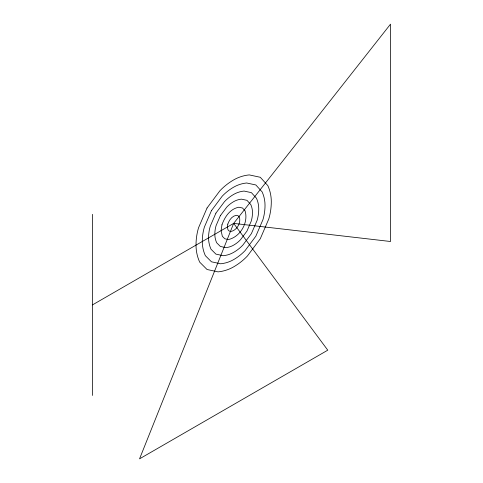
<?xml version="1.0" encoding="UTF-8"?>
<svg xmlns="http://www.w3.org/2000/svg" width="483" height="483" viewBox="0 0 483 483"><rect width="100%" height="100%" fill="white"/><g stroke="black" fill="none" stroke-linecap="round" stroke-linejoin="round"><path stroke-width="0.72" d="M233.657 223.388L139.545 458.85L327.77 350.175L233.657 223.388L390.518 24.15L390.518 241.5L233.657 223.388L92.482 304.894M92.482 214.331L92.482 395.456M221.951 224.855L221.111 230.632L222.331 236.302L224.782 238.759L228.459 239.55C240.365 236.875 248.691 222.452 245.056 210.805L242.532 208.016L238.856 207.225C230.083 208.777 224.692 217.006 221.951 224.855M227.801 224.124L227.384 227.01L227.994 229.842L229.22 231.073L231.055 231.466C237.008 230.131 241.174 222.917 239.357 217.096L238.095 215.702L236.253 215.309C231.87 216.082 229.171 220.194 227.801 224.124M207.038 208.016L198.531 227.795A60.84 60.84 0 0 0 196.013 245.123A41.248 41.248 0 0 0 199.678 262.124L207.038 269.496L218.062 271.875A38.845 38.845 0 0 0 233.657 266.858A60.84 60.84 0 0 0 247.405 256.008L260.277 238.759L268.783 218.98A60.84 60.84 0 0 0 271.301 201.653A38.845 38.845 0 0 0 267.848 185.641L260.277 177.279L249.252 174.9A38.845 38.845 0 0 0 233.657 179.917A60.84 60.84 0 0 0 219.91 190.767L207.038 208.016M211.476 210.582L204.387 227.058A50.697 50.697 0 0 0 202.286 241.5A34.371 34.371 0 0 0 205.341 255.67L211.476 261.81L220.665 263.79A32.373 32.373 0 0 0 233.657 259.613A50.697 50.697 0 0 0 245.116 250.574L255.839 236.193L262.927 219.717A50.697 50.697 0 0 0 265.028 205.275A32.373 32.373 0 0 0 262.148 191.932L255.839 184.965L246.65 182.985A32.373 32.373 0 0 0 233.657 187.162A50.697 50.697 0 0 0 222.198 196.201L211.476 210.582M215.913 213.142L210.238 226.322A40.56 40.56 0 0 0 208.559 237.877A27.501 27.501 0 0 0 211.005 249.21L215.913 254.124L223.261 255.712A25.895 25.895 0 0 0 233.657 252.368A40.56 40.56 0 0 0 242.822 245.135L251.401 233.633L257.077 220.453A40.56 40.56 0 0 0 258.755 208.898A25.895 25.895 0 0 0 256.455 198.223L251.401 192.651L244.054 191.063A25.895 25.895 0 0 0 233.657 194.407A40.56 40.56 0 0 0 224.492 201.64L215.913 213.142M220.345 215.702L216.094 225.591A30.417 30.417 0 0 0 214.832 234.255A20.624 20.624 0 0 0 216.668 242.756L220.345 246.439L225.863 247.628A19.423 19.423 0 0 0 233.657 245.123A30.417 30.417 0 0 0 240.534 239.701L246.97 231.073L251.22 221.184A30.417 30.417 0 0 0 252.482 212.52A19.423 19.423 0 0 0 250.755 204.514L246.97 200.336L241.452 199.147A19.423 19.423 0 0 0 233.657 201.653A30.417 30.417 0 0 0 226.781 207.074L220.345 215.702"/></g></svg>
